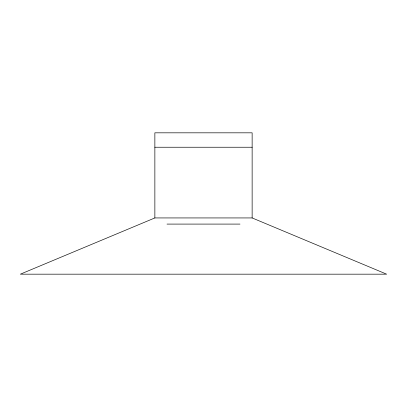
<?xml version="1.0" encoding="UTF-8"?>
<svg xmlns="http://www.w3.org/2000/svg" width="407" height="407" viewBox="0 0 407 407"><rect width="100%" height="100%" fill="white"/><g stroke="black" fill="none" stroke-linecap="round" stroke-linejoin="round"><path stroke-width="0.61" d="M154.863 217.938L20.35 274.176L386.65 274.176L252.137 217.938L154.863 217.938L154.863 132.824L252.137 132.824L252.137 217.938M154.863 147.237L252.137 147.237M167.023 224.089L239.977 224.089"/></g></svg>
